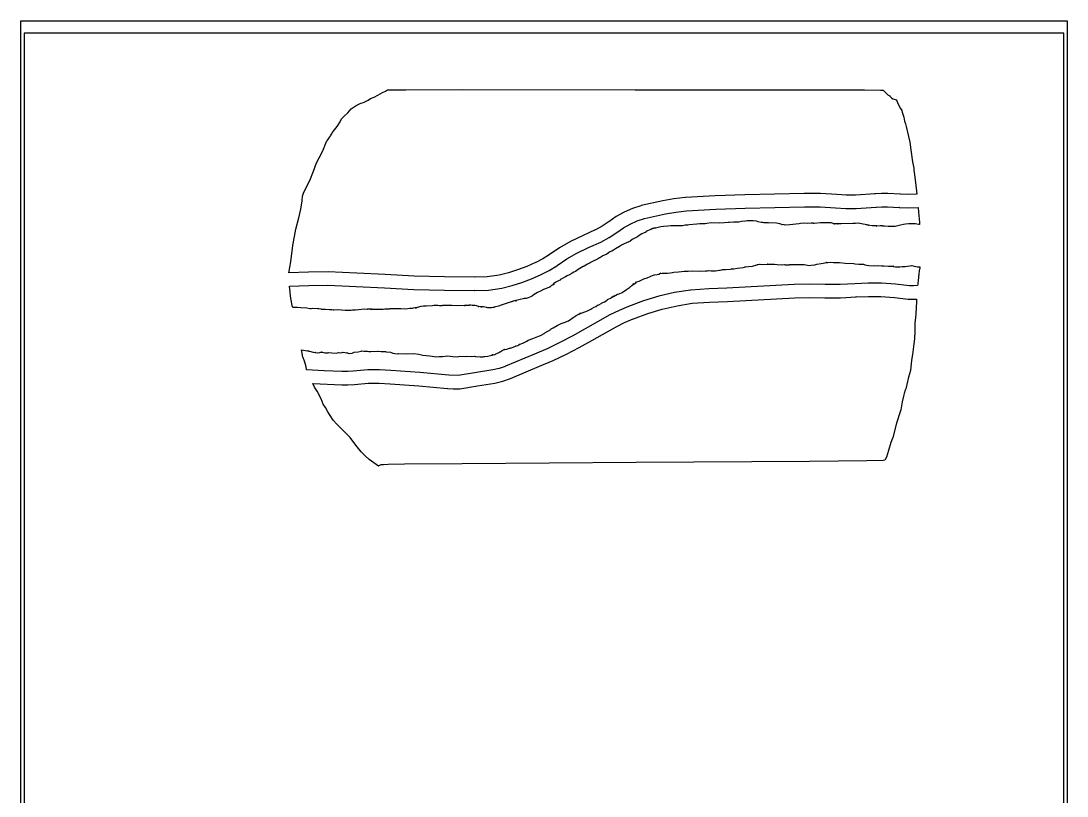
# Model space of a CAD drawing. Extents: x 2 to 598, y 1588 to 7998.
# Drawn here: x 2 to 379.6, y 7034.7 to 7314.6 of the extents above; entities that cross this region are included whole.
import ezdxf

# ---------------------------------------------------------------- set-up
doc = ezdxf.new("R2010")
doc.units = 0

msp = doc.modelspace()

# ---------------------------------------------------------------- linework, layer by layer
at = {"layer": 'Calque 1'}
for p, q in [((378.492, 7310.11), (3.1465, 7310.11)), ((3.1465, 7310.11), (3.1465, 6870.11)), ((378.492, 6946.62), (378.492, 7310.11)), ((130.8029, 7287.82241), (132.4855, 7288.70969)), ((132.4855, 7288.70969), (133.6369, 7289.21457)), ((133.6369, 7289.21457), (134.3133, 7289.72305)), ((134.3133, 7289.72305), (135.2177, 7289.72905)), ((135.2177, 7289.72905), (140.9672, 7289.74455)), ((140.9672, 7289.74455), (161.4889, 7289.75755)), ((161.4889, 7289.75755), (223.7445, 7289.73015)), ((223.7445, 7289.73015), (286.0162, 7289.66655)), ((286.0162, 7289.66655), (306.5596, 7289.63505)), ((306.5596, 7289.63505), (312.3262, 7289.62205)), ((312.3262, 7289.62205), (313.2729, 7289.61805)), ((313.2729, 7289.61805), (314.9219, 7287.85228)), ((122.97975, 7283.993359), (124.6901, 7284.91766)), ((124.6901, 7284.91766), (125.3506, 7285.05772)), ((125.3506, 7285.05772), (125.8937, 7285.24996)), ((125.8937, 7285.24996), (127.34855, 7285.969515)), ((127.34855, 7285.969515), (128.2346, 7286.52842)), ((128.2346, 7286.52842), (129.5043, 7287.10049)), ((129.5043, 7287.10049), (130.8029, 7287.82241)), ((314.9219, 7287.85228), (315.6242, 7287.50501)), ((315.6242, 7287.50501), (315.6782, 7287.43571)), ((315.6782, 7287.43571), (315.7422, 7287.40011)), ((315.7422, 7287.40011), (315.6902, 7287.42031)), ((315.6902, 7287.42031), (316.2017, 7286.85894)), ((316.2017, 7286.85894), (316.7852, 7286.44154)), ((316.7852, 7286.44154), (318.0162, 7286.05088)), ((318.0162, 7286.05088), (318.1185, 7285.94442)), ((318.1185, 7285.94442), (318.3929, 7285.13258)), ((318.3929, 7285.13258), (318.8404, 7284.21844)), ((118.655713, 7280.140299), (120.0176, 7281.3892)), ((120.0176, 7281.3892), (121.2655, 7282.79635)), ((121.2655, 7282.79635), (122.97975, 7283.993359)), ((318.8404, 7284.21844), (319.4646, 7282.91722)), ((319.4646, 7282.91722), (319.9468, 7282.23508)), ((319.9468, 7282.23508), (320.1147, 7281.63512)), ((320.1147, 7281.63512), (320.416, 7280.568)), ((116.1796, 7276.50061), (117.200963, 7278.180751)), ((117.200963, 7278.180751), (117.7355, 7279.19709)), ((117.7355, 7279.19709), (118.655713, 7280.140299)), ((320.416, 7280.568), (320.6754, 7279.82542)), ((320.6754, 7279.82542), (320.971, 7278.41775)), ((320.971, 7278.41775), (321.3193, 7277.37853)), ((321.3193, 7277.37853), (321.5022, 7276.47524)), ((113.7471, 7273.07085), (114.1259, 7273.72817)), ((114.1259, 7273.72817), (114.577725, 7274.48552)), ((114.577725, 7274.48552), (114.715428, 7274.716786)), ((114.6928, 7274.69453), (116.1796, 7276.50061)), ((114.715428, 7274.716786), (114.6928, 7274.69453)), ((321.5022, 7276.47524), (322.3885, 7272.84755)), ((110.988, 7267.62569), (112.344, 7271.00172)), ((112.344, 7271.00172), (112.434, 7271.1459)), ((112.434, 7271.1459), (112.7937, 7271.64974)), ((112.7937, 7271.64974), (113.5136, 7272.67036)), ((113.5136, 7272.67036), (113.6174, 7272.84553)), ((113.6174, 7272.84553), (113.7471, 7273.07085)), ((322.3885, 7272.84755), (322.9047, 7270.79082)), ((322.9047, 7270.79082), (323.266, 7268.08918)), ((109.709825, 7265.16372), (110.988, 7267.62569)), ((323.266, 7268.08918), (323.8964, 7263.7158)), ((107.656175, 7260.323581), (108.7267, 7263.37429)), ((108.7267, 7263.37429), (109.709825, 7265.16372)), ((323.8964, 7263.7158), (324.2762, 7261.46942)), ((106.3305, 7256.98656), (107.656175, 7260.323581)), ((324.2762, 7261.46942), (324.3312, 7260.6147)), ((324.3312, 7260.6147), (324.3312, 7260.6127)), ((324.3312, 7260.6127), (324.4594, 7259.97295)), ((324.4594, 7259.97295), (324.9627, 7256.20523)), ((103.973, 7252.4287), (104.975613, 7254.465031)), ((104.975613, 7254.465031), (106.3305, 7256.98656)), ((324.9627, 7256.20523), (325.3673, 7251.99101)), ((103.4883, 7249.66865), (103.687488, 7251.250309)), ((103.687488, 7251.250309), (103.973, 7252.4287)), ((241.768, 7250.78969), (237.734192, 7250.298882)), ((241.847, 7250.79569), (241.768, 7250.78969)), ((252.593525, 7251.367197), (241.847, 7250.79569)), ((263.3285, 7251.744701), (252.593525, 7251.367197)), ((284.7467, 7252.27414), (263.3285, 7251.744701)), ((290.652375, 7252.275426), (284.6947, 7252.27214)), ((284.6947, 7252.27214), (284.7467, 7252.27414)), ((296.5157, 7251.85563), (290.652375, 7252.275426)), ((296.5517, 7251.85163), (296.5157, 7251.85563)), ((299.899017, 7251.643313), (296.5517, 7251.85163)), ((303.321888, 7251.690044), (299.899017, 7251.643313)), ((310.3752, 7252.15497), (303.321888, 7251.690044)), ((312.659164, 7252.305565), (310.2882, 7252.14697)), ((310.2882, 7252.14697), (310.3752, 7252.15497)), ((314.976513, 7252.301211), (312.659164, 7252.305565)), ((319.4339, 7252.04671), (314.976513, 7252.301211)), ((319.4669, 7252.04371), (319.4339, 7252.04671)), ((322.4534, 7251.906919), (319.4669, 7252.04371)), ((325.3673, 7251.99101), (322.4534, 7251.906919)), ((103.026188, 7246.649345), (103.4883, 7249.66865)), ((225.8066, 7247.86324), (222.715866, 7246.819489)), ((225.8636, 7247.87874), (225.8066, 7247.86324)), ((233.737388, 7249.63573), (225.8636, 7247.87874)), ((237.734192, 7250.298882), (233.737388, 7249.63573)), ((252.838842, 7246.574145), (263.494912, 7246.948046)), ((263.494912, 7246.948046), (284.8743, 7247.47697)), ((284.8743, 7247.47697), (284.9263, 7247.47897)), ((284.9263, 7247.47897), (290.457987, 7247.480353)), ((290.457987, 7247.480353), (296.058, 7247.07951)), ((296.058, 7247.07951), (296.023, 7247.08351)), ((296.023, 7247.08351), (299.803597, 7246.841807)), ((303.517725, 7246.887591), (310.7213, 7247.36929)), ((310.7213, 7247.36929), (310.8093, 7247.37729)), ((310.8093, 7247.37729), (312.796258, 7247.506646)), ((312.796258, 7247.506646), (314.843637, 7247.500046)), ((314.843637, 7247.500046), (319.108, 7247.2605)), ((319.108, 7247.2605), (319.075, 7247.2635)), ((319.075, 7247.2635), (322.426125, 7247.085738)), ((322.426125, 7247.085738), (325.8581, 7247.1689)), ((325.8581, 7247.1689), (326.0555, 7245.52249)), ((101.2109, 7239.35404), (102.3612, 7243.47059)), ((102.3612, 7243.47059), (103.026188, 7246.649345)), ((216.927734, 7243.901813), (214.26, 7242.08013)), ((219.7513, 7245.490306), (216.927734, 7243.901813)), ((222.715866, 7246.819489), (219.7513, 7245.490306)), ((224.460698, 7242.346986), (227.0995, 7243.24052)), ((227.0995, 7243.24052), (234.6257, 7244.918599)), ((234.6257, 7244.918599), (238.412134, 7245.547075)), ((238.412134, 7245.547075), (242.2107, 7246.01038)), ((242.2107, 7246.01038), (252.838842, 7246.574145)), ((299.803597, 7246.841807), (303.517725, 7246.887591)), ((326.0555, 7245.52249), (326.0555, 7245.51949)), ((326.0555, 7245.51949), (326.0555, 7245.48749)), ((326.0555, 7245.48749), (326.334, 7241.90736)), ((100.182174, 7233.518022), (101.2109, 7239.35404)), ((211.843588, 7240.451476), (209.3791, 7239.1408)), ((214.293, 7242.10443), (211.843588, 7240.451476)), ((214.26, 7242.08013), (214.293, 7242.10443)), ((217.1337, 7238.23464), (219.460595, 7239.823452)), ((219.460595, 7239.823452), (221.908662, 7241.201099)), ((221.908662, 7241.201099), (224.460698, 7242.346986)), ((229.791962, 7239.528221), (228.987, 7239.13754)), ((230.152037, 7239.664389), (229.5275, 7239.28171)), ((229.5275, 7239.28171), (229.801683, 7239.495705)), ((229.801683, 7239.495705), (229.791962, 7239.528221)), ((230.2944, 7239.66102), (230.152037, 7239.664389)), ((230.4608, 7239.70342), (230.2944, 7239.66102)), ((230.6267, 7239.73752), (230.4608, 7239.70342)), ((230.899, 7239.78562), (230.6267, 7239.73752)), ((231.129, 7239.82492), (230.899, 7239.78562)), ((233.0471, 7240.25691), (231.055, 7239.80372)), ((231.055, 7239.80372), (231.215187, 7239.846908)), ((231.215187, 7239.846908), (231.129, 7239.82492)), ((233.9385, 7240.30861), (233.0471, 7240.25691)), ((235.5394, 7240.47809), (233.9385, 7240.30861)), ((236.6381, 7240.64657), (235.5394, 7240.47809)), ((237.4597, 7240.62077), (236.6381, 7240.64657)), ((237.555087, 7240.603558), (237.4597, 7240.62077)), ((238.9171, 7240.63777), (237.5487, 7240.60727)), ((237.5487, 7240.60727), (237.555087, 7240.603558)), ((240.2349, 7240.59907), (238.9171, 7240.63777)), ((240.7635, 7240.56597), (240.2349, 7240.59907)), ((241.7697, 7240.78869), (240.7635, 7240.56597)), ((242.7319, 7240.83829), (241.7697, 7240.78869)), ((243.2233, 7240.92509), (242.7319, 7240.83829)), ((246.0113, 7241.21137), (243.2233, 7240.92509)), ((247.0753, 7241.25217), (246.0113, 7241.21137)), ((247.8664, 7241.30797), (247.0753, 7241.25217)), ((248.9852, 7241.30797), (247.8664, 7241.30797)), ((249.6493, 7241.46402), (248.9852, 7241.30797)), ((251.1443, 7241.63921), (249.6493, 7241.46402)), ((254.3451, 7241.60411), (251.1443, 7241.63921)), ((255.9962, 7241.71675), (254.3451, 7241.60411)), ((257.3026, 7241.77255), (255.9962, 7241.71675)), ((257.4349, 7241.77055), (257.3026, 7241.77255)), ((257.7196, 7241.75665), (257.4349, 7241.77055)), ((259.1665, 7241.89825), (257.7196, 7241.75665)), ((261.1132, 7241.95765), (259.1665, 7241.89825)), ((262.0873, 7242.17521), (261.1132, 7241.95765)), ((263.5968, 7242.26201), (262.0873, 7242.17521)), ((264.1187, 7242.38551), (263.5968, 7242.26201)), ((265.4959, 7242.42581), (264.1187, 7242.38551)), ((266.3315, 7242.43581), (265.4959, 7242.42581)), ((267.469687, 7242.243099), (266.3315, 7242.43581)), ((268.1107, 7242.01879), (267.469687, 7242.243099)), ((269.1613, 7241.73457), (268.1107, 7242.01879)), ((269.8248, 7241.73057), (269.1613, 7241.73457)), ((270.1209, 7241.71817), (269.8248, 7241.73057)), ((270.2594, 7241.70817), (270.1209, 7241.71817)), ((270.4826, 7241.66577), (270.2594, 7241.70817)), ((271.8624, 7241.67817), (270.4826, 7241.66577)), ((274.7527, 7241.51487), (271.8624, 7241.67817)), ((275.9114, 7241.290153), (274.7527, 7241.51487)), ((276.6678, 7241.04409), (275.9114, 7241.290153)), ((276.714625, 7241.077434), (276.601719, 7241.077472)), ((276.601719, 7241.077472), (276.6678, 7241.04409)), ((277.475, 7240.95729), (276.714625, 7241.077434)), ((277.9003, 7240.87669), (277.475, 7240.95729)), ((279.613112, 7240.988324), (277.9003, 7240.87669)), ((281.668, 7241.24101), (279.613112, 7240.988324)), ((282.963, 7241.32211), (281.668, 7241.24101)), ((283.443012, 7241.427985), (282.963, 7241.32211)), ((284.536, 7241.55), (283.443012, 7241.427985)), ((285.8011, 7241.4591), (284.536, 7241.55)), ((287.2118, 7241.5232), (285.8011, 7241.4591)), ((287.936612, 7241.508313), (287.2118, 7241.5232)), ((288.030027, 7241.482489), (287.936612, 7241.508313)), ((288.3725, 7241.4835), (287.9457, 7241.4731)), ((287.9457, 7241.4731), (288.030027, 7241.482489)), ((290.6184, 7241.71707), (288.3725, 7241.4835)), ((292.4084, 7241.66697), (290.6184, 7241.71707)), ((294.2068, 7241.63907), (292.4084, 7241.66697)), ((294.5308, 7241.61787), (294.2068, 7241.63907)), ((295.6191, 7241.25459), (294.5308, 7241.61787)), ((295.6501, 7241.3611), (295.2605, 7241.4262)), ((295.2605, 7241.4262), (295.3938, 7241.3719)), ((295.3938, 7241.3719), (295.6668, 7241.22278)), ((296.1016, 7241.3442), (295.6071, 7241.3551)), ((295.6071, 7241.3551), (295.699888, 7241.348237)), ((295.725084, 7241.188725), (295.6191, 7241.25459)), ((295.699888, 7241.348237), (295.6501, 7241.3611)), ((295.6668, 7241.22278), (295.725084, 7241.188725)), ((296.5259, 7241.3142), (296.1016, 7241.3442)), ((296.682, 7241.2981), (296.5259, 7241.3142)), ((296.87135, 7241.273138), (296.682, 7241.2981)), ((298.0863, 7241.3333), (296.752, 7241.279)), ((296.752, 7241.279), (296.87135, 7241.273138)), ((302.2525, 7241.3963), (298.0863, 7241.3333)), ((302.885, 7241.418), (302.2525, 7241.3963)), ((303.255262, 7241.479988), (302.885, 7241.418)), ((304.195, 7241.4945), (303.255262, 7241.479988)), ((306.0688, 7241.17929), (304.195, 7241.4945)), ((306.089188, 7241.212127), (305.990123, 7241.2058)), ((305.990123, 7241.2058), (306.0688, 7241.17929)), ((306.8088, 7241.09609), (306.089188, 7241.212127)), ((307.417013, 7240.924915), (306.8088, 7241.09609)), ((307.6832, 7240.85889), (307.391988, 7240.911052)), ((307.391988, 7240.911052), (307.4718, 7240.88319)), ((307.4718, 7240.88319), (307.417013, 7240.924915)), ((307.982713, 7240.810527), (307.6832, 7240.85889)), ((307.797538, 7240.818702), (307.787, 7240.81909)), ((307.787, 7240.81909), (307.982713, 7240.810527)), ((308.003, 7240.80729), (307.797538, 7240.818702)), ((308.4046, 7240.75919), (308.003, 7240.80729)), ((309.2851, 7240.60053), (308.4046, 7240.75919)), ((309.431975, 7240.638968), (309.2851, 7240.60053)), ((310.2432, 7240.63203), (309.431975, 7240.638968)), ((310.959475, 7240.548769), (310.2432, 7240.63203)), ((312.1645, 7240.61396), (310.7729, 7240.52196)), ((310.7729, 7240.52196), (310.959475, 7240.548769)), ((313.051837, 7240.539128), (312.1645, 7240.61396)), ((313.17738, 7240.493439), (313.051837, 7240.539128)), ((313.7079, 7240.511373), (313.0901, 7240.48477)), ((313.0901, 7240.48477), (313.17738, 7240.493439)), ((315.1147, 7240.35145), (313.7079, 7240.511373)), ((315.3375, 7240.30335), (315.1147, 7240.35145)), ((317.0035, 7240.36695), (315.3375, 7240.30335)), ((317.4893, 7240.36895), (317.0035, 7240.36695)), ((317.5803, 7240.36895), (317.4893, 7240.36895)), ((319.526, 7240.85935), (317.5803, 7240.36895)), ((320.5337, 7241.01698), (319.526, 7240.85935)), ((320.6473, 7241.01698), (320.5337, 7241.01698)), ((321.282925, 7241.19131), (320.6473, 7241.01698)), ((322.411, 7241.35649), (321.282925, 7241.19131)), ((323.4105, 7241.30849), (322.411, 7241.35649)), ((324.905, 7241.29609), (323.4105, 7241.30849)), ((325.9917, 7241.08473), (324.905, 7241.29609)), ((326.418, 7241.06513), (325.9917, 7241.08473)), ((326.334, 7241.90736), (326.334, 7241.90436)), ((326.334, 7241.90436), (326.418, 7241.06513)), ((204.928687, 7237.152269), (200.3853, 7234.95088)), ((209.3181, 7239.1129), (204.928687, 7237.152269)), ((209.3791, 7239.1408), (209.3181, 7239.1129)), ((211.3104, 7234.74698), (214.3662, 7236.364308)), ((214.3662, 7236.364308), (217.1007, 7238.21034)), ((217.1007, 7238.21034), (217.1337, 7238.23464)), ((222.6511, 7235.62298), (221.875975, 7235.094233)), ((224.512, 7236.64617), (222.6511, 7235.62298)), ((225.1662, 7237.11643), (224.512, 7236.64617)), ((226.1548, 7237.66783), (225.1662, 7237.11643)), ((226.7806, 7237.94585), (226.1548, 7237.66783)), ((227.5356, 7238.34323), (226.7806, 7237.94585)), ((227.5716, 7238.36703), (227.5356, 7238.34323)), ((227.9002, 7238.60631), (227.5716, 7238.36703)), ((228.987, 7239.13754), (227.9002, 7238.60631)), ((99.4596, 7227.55584), (100.182174, 7233.518022)), ((196.4344, 7232.65496), (192.6953, 7230.09123)), ((200.3853, 7234.95088), (196.4344, 7232.65496)), ((202.6737, 7230.73224), (206.853862, 7232.749653)), ((206.853862, 7232.749653), (211.3104, 7234.74698)), ((215.9218, 7231.82838), (215.2532, 7231.48887)), ((216.5781, 7232.31725), (215.9218, 7231.82838)), ((218.1166, 7233.14148), (216.5781, 7232.31725)), ((218.4204, 7233.40865), (218.1166, 7233.14148)), ((218.7367, 7233.60657), (218.4204, 7233.40865)), ((218.9795, 7233.73989), (218.7367, 7233.60657)), ((220.003237, 7234.189115), (218.9795, 7233.73989)), ((220.3981, 7234.29439), (220.003237, 7234.189115)), ((220.8549, 7234.57551), (220.3981, 7234.29439)), ((221.8099, 7234.98892), (220.8549, 7234.57551)), ((221.875975, 7235.094233), (221.753856, 7234.981477)), ((221.753856, 7234.981477), (221.8099, 7234.98892)), ((190.364063, 7228.633504), (187.8309, 7227.39114)), ((192.7293, 7230.11553), (190.364063, 7228.633504)), ((192.6953, 7230.09123), (192.7293, 7230.11553)), ((195.5383, 7226.22344), (199.021287, 7228.611799)), ((199.021287, 7228.611799), (202.6407, 7230.71464)), ((202.6407, 7230.71464), (202.6737, 7230.73224)), ((209.3318, 7228.18832), (208.5623, 7227.86277)), ((209.4308, 7228.24152), (209.3318, 7228.18832)), ((210.4524, 7228.82133), (209.4308, 7228.24152)), ((210.8229, 7228.98617), (210.4524, 7228.82133)), ((211.0338, 7229.07817), (210.8229, 7228.98617)), ((212.0689, 7229.77167), (211.0338, 7229.07817)), ((213.4931, 7230.39541), (212.0689, 7229.77167)), ((213.9297, 7230.67496), (213.4931, 7230.39541)), ((213.900762, 7230.692784), (213.845392, 7230.629785)), ((213.845392, 7230.629785), (213.9297, 7230.67496)), ((214.4749, 7231.07597), (213.900762, 7230.692784)), ((214.8868, 7231.27441), (214.4749, 7231.07597)), ((215.2532, 7231.48887), (214.8868, 7231.27441)), ((98.7334, 7223.6), (98.7934, 7224.2563)), ((98.7934, 7224.2563), (99.127437, 7225.684535)), ((99.127437, 7225.684535), (99.4596, 7227.55584)), ((181.304087, 7224.718535), (177.995692, 7223.664444)), ((184.564164, 7225.959368), (181.304087, 7224.718535)), ((187.7719, 7227.36424), (184.564164, 7225.959368)), ((187.8309, 7227.39114), (187.7719, 7227.36424)), ((189.7527, 7222.99366), (192.698887, 7224.43985)), ((192.698887, 7224.43985), (195.5043, 7226.19864)), ((195.5043, 7226.19864), (195.5383, 7226.22344)), ((203.107312, 7224.804235), (202.234, 7224.15659)), ((204.3305, 7225.56786), (203.107312, 7224.804235)), ((204.9201, 7225.87328), (204.3305, 7225.56786)), ((205.0669, 7225.93838), (204.9201, 7225.87328)), ((205.318, 7226.01688), (205.0669, 7225.93838)), ((206.4994, 7226.71607), (205.318, 7226.01688)), ((207.5396, 7227.24575), (206.4994, 7226.71607)), ((207.7939, 7227.42249), (207.5396, 7227.24575)), ((208.5623, 7227.86277), (207.7939, 7227.42249)), ((241.3945, 7224.18582), (241.7604, 7224.27522)), ((241.7604, 7224.27522), (242.8316, 7224.26522)), ((242.8316, 7224.26522), (244.4894, 7224.34222)), ((244.4894, 7224.34222), (247.1332, 7224.23939)), ((247.1332, 7224.23939), (249.087, 7224.38563)), ((249.087, 7224.38563), (249.252642, 7224.384208)), ((249.252642, 7224.384208), (249.807488, 7224.394805)), ((249.807488, 7224.394805), (250.344314, 7224.409339)), ((250.344314, 7224.409339), (250.4559, 7224.41973)), ((250.4559, 7224.41973), (251.1747, 7224.37583)), ((251.1747, 7224.37583), (251.521688, 7224.285306)), ((251.521688, 7224.285306), (252.7689, 7224.27873)), ((252.7689, 7224.27873), (254.1895, 7224.57224)), ((254.1895, 7224.57224), (254.4071, 7224.59084)), ((254.4071, 7224.59084), (254.9977, 7224.71693)), ((254.9977, 7224.71693), (255.2509, 7224.79083)), ((255.2509, 7224.79083), (256.298538, 7224.805826)), ((256.298538, 7224.805826), (258.1231, 7224.966)), ((258.1231, 7224.966), (258.592913, 7225.056726)), ((258.5009, 7225.0595), (259.3928, 7225.105)), ((258.592913, 7225.056726), (258.5009, 7225.0595)), ((259.3928, 7225.105), (260.708, 7225.31429)), ((260.708, 7225.31429), (262.6825, 7225.51893)), ((262.6825, 7225.51893), (263.1533, 7225.62952)), ((263.1533, 7225.62952), (263.7186, 7225.86413)), ((263.5321, 7225.77013), (264.594, 7225.96185)), ((263.604575, 7225.82505), (263.5321, 7225.77013)), ((263.7186, 7225.86413), (263.604575, 7225.82505)), ((264.594, 7225.96185), (266.0554, 7226.03835)), ((266.0554, 7226.03835), (267.6553, 7226.45848)), ((267.6553, 7226.45848), (267.6653, 7226.46148)), ((267.6653, 7226.46148), (267.807562, 7226.520164)), ((267.7573, 7226.50078), (267.8073, 7226.52348)), ((267.807562, 7226.520164), (267.7573, 7226.50078)), ((267.8073, 7226.52348), (267.9479, 7226.58598)), ((267.9479, 7226.58598), (267.9619, 7226.59198)), ((267.9619, 7226.59198), (268.575225, 7226.704221)), ((268.575225, 7226.704221), (268.7933, 7226.7625)), ((268.7933, 7226.7625), (269.8031, 7226.6834)), ((269.8031, 7226.6834), (271.3611, 7226.78623)), ((271.3611, 7226.78623), (271.587562, 7226.793168)), ((271.587562, 7226.793168), (271.5255, 7226.79973)), ((271.5255, 7226.79973), (272.2257, 7226.71553)), ((272.2257, 7226.71553), (274.0679, 7226.72253)), ((274.0679, 7226.72253), (274.9811, 7226.59126)), ((274.9811, 7226.59126), (276.4032, 7226.52876)), ((276.4032, 7226.52876), (277.521, 7226.60106)), ((277.521, 7226.60106), (277.8626, 7226.53756)), ((277.8626, 7226.53756), (278.2822, 7226.49776)), ((278.2822, 7226.49776), (279.419862, 7226.5276)), ((279.419862, 7226.5276), (279.617083, 7226.588646)), ((279.617083, 7226.588646), (279.5658, 7226.61195)), ((279.5658, 7226.61195), (281.1073, 7226.56705)), ((281.1073, 7226.56705), (282.7336, 7226.67452)), ((282.7336, 7226.67452), (283.5991, 7226.60992)), ((283.5991, 7226.60992), (284.7691, 7226.62232)), ((284.7691, 7226.62232), (284.674725, 7226.596425)), ((284.674725, 7226.596425), (285.3164, 7226.44456)), ((285.3164, 7226.44456), (286.554275, 7226.310795)), ((286.554275, 7226.310795), (287.264, 7226.34896)), ((287.264, 7226.34896), (288.635587, 7226.528956)), ((288.635587, 7226.528956), (289.3285, 7226.72516)), ((289.3285, 7226.72516), (290.837, 7226.97941)), ((290.837, 7226.97941), (291.5811, 7227.14942)), ((291.5811, 7227.14942), (291.614487, 7227.13267)), ((291.614487, 7227.13267), (292.18, 7227.21042)), ((292.18, 7227.21042), (292.780037, 7227.348316)), ((292.6141, 7227.33859), (293.2725, 7227.38149)), ((292.780037, 7227.348316), (292.6141, 7227.33859)), ((293.2725, 7227.38149), (294.0693, 7227.46979)), ((294.0693, 7227.46979), (295.3669, 7227.36128)), ((295.3669, 7227.36128), (296.7983, 7227.31318)), ((296.7983, 7227.31318), (297.435, 7227.35448)), ((297.435, 7227.35448), (299.5816, 7227.05476)), ((299.5816, 7227.05476), (302.5923, 7226.94314)), ((302.5923, 7226.94314), (302.6463, 7226.94014)), ((302.6463, 7226.94014), (303.1165, 7226.83575)), ((303.1165, 7226.83575), (304.412, 7226.72258)), ((304.412, 7226.72258), (305.8166, 7226.73438)), ((305.8166, 7226.73438), (306.2006, 7226.71628)), ((306.2006, 7226.71628), (306.6109, 7226.54267)), ((306.6109, 7226.54267), (307.308575, 7226.346458)), ((307.308575, 7226.346458), (307.406106, 7226.346827)), ((307.406106, 7226.346827), (307.3245, 7226.37523)), ((307.3245, 7226.37523), (308.0216, 7226.24397)), ((308.0216, 7226.24397), (310.05645, 7226.176874)), ((310.05645, 7226.176874), (311.3233, 7226.26097)), ((311.3233, 7226.26097), (312.5904, 7226.15503)), ((312.5904, 7226.15503), (313.472, 7226.13123)), ((313.472, 7226.13123), (315.1856, 7226.03303)), ((315.1856, 7226.03303), (317.0326, 7225.99533)), ((317.0326, 7225.99533), (316.804356, 7225.998844)), ((316.804356, 7225.998844), (316.82245, 7225.962094)), ((316.82245, 7225.962094), (317.6692, 7225.81344)), ((317.6692, 7225.81344), (319.228812, 7225.797549)), ((319.228812, 7225.797549), (320.1636, 7225.91575)), ((320.1636, 7225.91575), (321.1687, 7225.89875)), ((321.1687, 7225.89875), (322.921075, 7226.09796)), ((322.921075, 7226.09796), (323.4595, 7226.29717)), ((323.4595, 7226.29717), (323.6229, 7226.28817)), ((323.6229, 7226.28817), (324.4269, 7225.9993)), ((324.4269, 7225.9993), (325.6444, 7225.7559)), ((325.6444, 7225.7559), (326.4749, 7225.7709)), ((326.2895, 7224.27745), (326.1138, 7223.18501)), ((326.4569, 7225.3761), (326.2895, 7224.27745)), ((326.4749, 7225.7709), (326.4569, 7225.3761)), ((105.770988, 7223.855744), (98.7292, 7223.59798)), ((98.7292, 7223.59798), (98.7334, 7223.6)), ((112.8751, 7223.95765), (105.770988, 7223.855744)), ((112.9391, 7223.95565), (112.8751, 7223.95765)), ((123.221262, 7223.51869), (112.9391, 7223.95565)), ((133.463, 7222.98), (123.221262, 7223.51869)), ((133.4734, 7222.98207), (133.463, 7222.98)), ((143.9973, 7222.42346), (133.4734, 7222.98207)), ((144.0073, 7222.42346), (143.9973, 7222.42346)), ((154.903, 7222.12374), (144.0073, 7222.42346)), ((165.8674, 7222.02658), (154.903, 7222.12374)), ((165.9164, 7222.02658), (165.8674, 7222.02658)), ((170.3007, 7222.164178), (165.9164, 7222.02658)), ((174.643, 7222.8198), (170.3007, 7222.164178)), ((177.995692, 7223.664444), (174.643, 7222.8198)), ((182.865525, 7220.180409), (186.350559, 7221.505471)), ((186.350559, 7221.505471), (189.7527, 7222.99366)), ((196.0508, 7220.74958), (195.1429, 7220.21629)), ((196.628, 7221.01107), (196.0508, 7220.74958)), ((196.702, 7221.04877), (196.628, 7221.01107)), ((197.0679, 7221.35831), (196.67945, 7221.065248)), ((196.67945, 7221.065248), (196.702, 7221.04877)), ((197.888962, 7221.845936), (197.0679, 7221.35831)), ((198.3102, 7221.99754), (197.888962, 7221.845936)), ((198.52295, 7222.181978), (198.3102, 7221.99754)), ((199.2316, 7222.49054), (198.52295, 7222.181978)), ((200.2687, 7223.02797), (199.2316, 7222.49054)), ((200.197712, 7223.046325), (200.13753, 7222.970008)), ((200.13753, 7222.970008), (200.2687, 7223.02797)), ((200.9359, 7223.522), (200.197712, 7223.046325)), ((201.5865, 7223.80622), (200.9359, 7223.522)), ((202.234, 7224.15659), (201.5865, 7223.80622)), ((224.3904, 7220.327786), (225.2156, 7220.63563)), ((225.2156, 7220.63563), (226.3557, 7221.18624)), ((226.3557, 7221.18624), (226.7995, 7221.46814)), ((226.7995, 7221.46814), (228.0868, 7221.7968)), ((228.0868, 7221.7968), (229.1105, 7222.29548)), ((229.1105, 7222.29548), (229.42, 7222.44742)), ((229.42, 7222.44742), (230.5874, 7222.94609)), ((230.5874, 7222.94609), (230.722112, 7222.903902)), ((230.722112, 7222.903902), (231.6897, 7223.02409)), ((231.6897, 7223.02409), (232.2235, 7223.15896)), ((232.2235, 7223.15896), (232.8472, 7223.45403)), ((232.7061, 7223.37603), (233.4389, 7223.47213)), ((232.794613, 7223.44008), (232.7061, 7223.37603)), ((232.880545, 7223.481954), (232.794613, 7223.44008)), ((232.8472, 7223.45403), (232.880545, 7223.481954)), ((233.4389, 7223.47213), (234.952, 7223.53263)), ((234.952, 7223.53263), (235.451075, 7223.510017)), ((235.451075, 7223.510017), (236.4315, 7223.59983)), ((236.4315, 7223.59983), (237.0687, 7223.75486)), ((237.0687, 7223.75486), (237.2201, 7223.77446)), ((237.2201, 7223.77446), (237.645288, 7223.845756)), ((237.6309, 7223.85766), (239.4246, 7223.92846)), ((237.645288, 7223.845756), (237.6309, 7223.85766)), ((239.4246, 7223.92846), (240.4059, 7224.06851)), ((240.4059, 7224.06851), (241.3945, 7224.18582)), ((325.8871, 7220.75519), (325.7599, 7219.99863)), ((325.9071, 7220.88386), (325.8871, 7220.75519)), ((326.1138, 7223.18501), (325.9071, 7220.88386)), ((98.905303, 7218.8096), (98.9102, 7218.81734)), ((99.453103, 7214.37164), (98.905303, 7218.8096)), ((98.9102, 7218.81734), (105.897312, 7219.065529)), ((105.897312, 7219.065529), (112.8287, 7219.15945)), ((112.8287, 7219.15945), (123.010263, 7218.725993)), ((123.010263, 7218.725993), (133.2228, 7218.18896)), ((133.2228, 7218.18896), (133.2328, 7218.18896)), ((133.2328, 7218.18896), (143.7887, 7217.62879)), ((143.7887, 7217.62879), (143.7987, 7217.62879)), ((143.7987, 7217.62879), (143.7987, 7217.62879)), ((143.7987, 7217.62879), (154.844012, 7217.324313)), ((154.844012, 7217.324313), (165.8294, 7217.22727)), ((165.7804, 7217.22927), (170.741725, 7217.384921)), ((165.8294, 7217.22727), (165.7804, 7217.22927)), ((170.741725, 7217.384921), (175.645, 7218.12585)), ((175.645, 7218.12585), (175.656, 7218.12885)), ((175.656, 7218.12885), (179.299903, 7219.045769)), ((179.299903, 7219.045769), (182.865525, 7220.180409)), ((189.5925, 7217.03766), (188.4665, 7216.53484)), ((190.6105, 7217.64951), (189.5925, 7217.03766)), ((191.628725, 7218.01482), (190.6105, 7217.64951)), ((192.2559, 7218.1425), (191.628725, 7218.01482)), ((192.5572, 7218.32699), (192.2559, 7218.1425)), ((192.994412, 7218.551716), (192.5572, 7218.32699)), ((192.9903, 7218.57752), (192.952, 7218.50579)), ((192.952, 7218.50579), (192.994412, 7218.551716)), ((193.5773, 7219.03082), (192.9903, 7218.57752)), ((194.4475, 7219.49849), (193.5773, 7219.03082)), ((194.307425, 7219.587244), (193.9713, 7219.2608)), ((193.9713, 7219.2608), (194.0403, 7219.3042)), ((194.0403, 7219.3042), (194.4475, 7219.49849)), ((195.1429, 7220.21629), (194.307425, 7219.587244)), ((219.0364, 7216.50306), (219.9162, 7217.082727)), ((219.9162, 7217.082727), (220.0709, 7217.26839)), ((220.0709, 7217.26839), (220.646513, 7217.583606)), ((220.646513, 7217.583606), (221.7334, 7218.33602)), ((221.7334, 7218.33602), (222.064275, 7218.630077)), ((222.0005, 7218.59751), (222.1292, 7218.67811)), ((222.064275, 7218.630077), (222.0005, 7218.59751)), ((222.1292, 7218.67811), (222.2961, 7218.8011)), ((222.2961, 7218.8011), (222.5845, 7219.03623)), ((222.5845, 7219.03623), (222.9741, 7219.44808)), ((222.8941, 7219.40988), (222.9791, 7219.45328)), ((222.9741, 7219.44808), (222.8941, 7219.40988)), ((222.9791, 7219.45328), (223.2261, 7219.71477)), ((222.9905, 7219.45896), (223.9263, 7220.03205)), ((223.2261, 7219.71477), (222.9905, 7219.45896)), ((223.9263, 7220.03205), (224.2462, 7220.31938)), ((224.2462, 7220.31938), (224.3904, 7220.327786)), ((243.6871, 7217.40528), (237.936189, 7216.468408)), ((243.7874, 7217.41568), (243.6871, 7217.40528)), ((250.3691, 7217.79787), (243.7874, 7217.41568)), ((256.8176, 7218.08799), (250.3691, 7217.79787)), ((256.8466, 7218.08999), (256.8176, 7218.08799)), ((281.0689, 7219.44391), (256.8466, 7218.08999)), ((281.1379, 7219.44791), (281.0689, 7219.44391)), ((286.746372, 7219.500768), (281.1379, 7219.44791)), ((292.262125, 7219.414955), (286.746372, 7219.500768)), ((297.680941, 7219.404142), (292.262125, 7219.414955)), ((302.9986, 7219.682), (297.680941, 7219.404142)), ((303.0406, 7219.686), (302.9986, 7219.682)), ((307.813775, 7219.933613), (303.0406, 7219.686)), ((312.6834, 7219.82604), (307.813775, 7219.933613)), ((317.737537, 7219.482785), (312.6834, 7219.82604)), ((322.7562, 7218.89794), (317.737537, 7219.482785)), ((324.15235, 7218.878534), (322.7562, 7218.89794)), ((325.6025, 7219.00129), (324.15235, 7218.878534)), ((325.7229, 7219.48652), (325.6025, 7219.00129)), ((325.7599, 7219.99863), (325.708025, 7219.502005)), ((325.708025, 7219.502005), (325.7229, 7219.48652)), ((99.716103, 7213.22028), (99.453103, 7214.37164)), ((99.914603, 7211.73975), (99.716103, 7213.22028)), ((178.2245, 7212.94384), (176.8127, 7212.39038)), ((178.9645, 7213.14021), (178.2245, 7212.94384)), ((179.1645, 7213.18511), (178.9645, 7213.14021)), ((179.3334, 7213.23941), (179.1645, 7213.18511)), ((179.475, 7213.28491), (179.3334, 7213.23941)), ((179.7096, 7213.35211), (179.475, 7213.28491)), ((180.1727, 7213.46994), (179.7096, 7213.35211)), ((180.4858, 7213.51954), (180.1727, 7213.46994)), ((180.5088, 7213.52054), (180.370412, 7213.491715)), ((180.370412, 7213.491715), (180.4358, 7213.49934)), ((180.4358, 7213.49934), (180.4858, 7213.51954)), ((180.7796, 7213.53184), (180.5088, 7213.52054)), ((181.7852, 7213.90749), (180.6313, 7213.57004)), ((180.6313, 7213.57004), (180.8995, 7213.51834)), ((180.8995, 7213.51834), (180.7796, 7213.53184)), ((183.3154, 7214.17362), (181.7852, 7213.90749)), ((183.7127, 7214.28784), (183.240412, 7214.1731)), ((183.240412, 7214.1731), (183.3154, 7214.17362)), ((184.2652, 7214.37154), (183.7127, 7214.28784)), ((184.3422, 7214.36754), (184.2652, 7214.37154)), ((185.1204, 7214.57839), (184.3422, 7214.36754)), ((186.2547, 7215.11271), (185.1204, 7214.57839)), ((186.621837, 7215.261244), (186.2547, 7215.11271)), ((186.694, 7215.30132), (186.621837, 7215.261244)), ((187.211625, 7215.762451), (186.694, 7215.30132)), ((188.4665, 7216.53484), (187.211625, 7215.762451)), ((211.763363, 7212.738522), (212.6911, 7213.18898)), ((212.6911, 7213.18898), (213.567063, 7213.778051)), ((213.567063, 7213.778051), (213.7081, 7213.94707)), ((213.7081, 7213.94707), (214.7871, 7214.44628)), ((214.7871, 7214.44628), (215.2336, 7214.68657)), ((215.2336, 7214.68657), (215.9028, 7215.26844)), ((215.530313, 7214.914566), (215.8521, 7215.08041)), ((215.6355, 7214.98741), (215.530313, 7214.914566)), ((215.55025, 7214.93251), (215.6355, 7214.98741)), ((215.6015, 7214.97181), (215.55025, 7214.93251)), ((215.9028, 7215.26844), (215.6015, 7214.97181)), ((215.8521, 7215.08041), (217.344, 7215.87312)), ((217.344, 7215.87312), (217.913787, 7216.035979)), ((217.913787, 7216.035979), (219.0364, 7216.50306)), ((226.723042, 7213.455364), (221.29, 7211.45112)), ((232.276637, 7215.139781), (226.723042, 7213.455364)), ((237.936189, 7216.468408), (232.276637, 7215.139781)), ((244.2465, 7212.62962), (250.593125, 7212.994546)), ((250.593125, 7212.994546), (257.0809, 7213.28901)), ((257.0809, 7213.28901), (257.0999, 7213.29101)), ((257.0999, 7213.29101), (257.1099, 7213.29101)), ((257.1099, 7213.29101), (281.3337, 7214.64492)), ((281.3337, 7214.64492), (286.724831, 7214.686165)), ((286.724831, 7214.686165), (292.213275, 7214.59437)), ((292.213275, 7214.59437), (297.793631, 7214.590895)), ((297.793631, 7214.590895), (303.4605, 7214.8971)), ((303.4185, 7214.8931), (307.946113, 7215.127945)), ((303.4605, 7214.8971), (303.4185, 7214.8931)), ((307.946113, 7215.127945), (312.3838, 7215.03057)), ((312.3838, 7215.03057), (312.4578, 7215.02657)), ((312.4578, 7215.02657), (317.347463, 7214.695122)), ((317.347463, 7214.695122), (322.2288, 7214.12327)), ((322.2288, 7214.12327), (322.3621, 7214.10827)), ((322.3621, 7214.10827), (325.3134, 7214.12217)), ((325.2594, 7213.08554), (325.0801, 7208.98606)), ((325.3134, 7214.12217), (325.2594, 7213.08554)), ((100.0949, 7211.04626), (99.914603, 7211.73975)), ((100.1469, 7211.04826), (100.0949, 7211.04626)), ((101.7892, 7211.09836), (100.1469, 7211.04826)), ((103.0573, 7210.98624), (101.7892, 7211.09836)), ((105.1729, 7210.86583), (103.0573, 7210.98624)), ((106.331, 7210.64826), (105.1729, 7210.86583)), ((106.4089, 7210.65251), (106.331, 7210.64826)), ((106.7289, 7210.65826), (106.4089, 7210.65251)), ((107.3341, 7210.67786), (106.7289, 7210.65826)), ((109.165, 7210.61016), (107.3341, 7210.67786)), ((109.5727, 7210.58226), (109.165, 7210.61016)), ((110.3969, 7210.44532), (109.5727, 7210.58226)), ((110.5447, 7210.40402), (110.3969, 7210.44532)), ((111.8888, 7210.43192), (110.5447, 7210.40402)), ((113.3668, 7210.20249), (111.8888, 7210.43192)), ((113.465163, 7210.238102), (113.3668, 7210.20249)), ((114.268, 7210.22369), (113.465163, 7210.238102)), ((114.7336, 7210.16999), (114.268, 7210.22369)), ((114.8468, 7210.15299), (114.7336, 7210.16999)), ((114.9501, 7210.13599), (114.8468, 7210.15299)), ((116.4436, 7210.20219), (114.9501, 7210.13599)), ((119.0429, 7210.04819), (116.4436, 7210.20219)), ((121.2133, 7210.06889), (119.0429, 7210.04819)), ((121.6634, 7210.13919), (121.2133, 7210.06889)), ((122.592888, 7210.159594), (121.6634, 7210.13919)), ((122.76, 7210.11129), (122.592888, 7210.159594)), ((123.946738, 7210.292438), (122.76, 7210.11129)), ((125.8456, 7210.4601), (123.946738, 7210.292438)), ((126.9313, 7210.3717), (125.8456, 7210.4601)), ((127.1406, 7210.4399), (126.9313, 7210.3717)), ((127.7881, 7210.4725), (127.1406, 7210.4399)), ((128.652138, 7210.445642), (127.7881, 7210.4725)), ((128.3524, 7210.34227), (128.652138, 7210.445642)), ((128.8315, 7210.39497), (128.3524, 7210.34227)), ((132.3594, 7210.40887), (128.8315, 7210.39497)), ((132.8162, 7210.42847), (132.3594, 7210.40887)), ((133.3056, 7210.48377), (132.8162, 7210.42847)), ((134.8719, 7210.44137), (133.3056, 7210.48377)), ((135.131625, 7210.555774), (134.8719, 7210.44137)), ((136.3731, 7210.66513), (135.131625, 7210.555774)), ((137.216338, 7210.610545), (136.3731, 7210.66513)), ((137.3488, 7210.56229), (137.216338, 7210.610545)), ((137.4178, 7210.56229), (137.3488, 7210.56229)), ((137.866813, 7210.639465), (137.4178, 7210.56229)), ((139.0905, 7210.65949), (137.866813, 7210.639465)), ((140.8692, 7210.53391), (139.0905, 7210.65949)), ((142.3482, 7210.68946), (140.8692, 7210.53391)), ((143.0474, 7210.68946), (142.3482, 7210.68946)), ((143.2324, 7210.72566), (142.998338, 7210.688472)), ((142.998338, 7210.688472), (143.0474, 7210.68946)), ((143.536138, 7210.82362), (143.2324, 7210.72566)), ((144.5124, 7210.95716), (143.536138, 7210.82362)), ((144.9227, 7211.00986), (144.2923, 7210.93596)), ((144.2923, 7210.93596), (144.5124, 7210.95716)), ((145.033738, 7211.154485), (144.838583, 7211.033594)), ((144.838583, 7211.033594), (144.9227, 7211.00986)), ((146.3216, 7211.4951), (145.033738, 7211.154485)), ((147.3308, 7211.538), (146.3216, 7211.4951)), ((148.261, 7211.5638), (147.3308, 7211.538)), ((150.5312, 7211.69351), (148.261, 7211.5638)), ((150.596812, 7211.718214), (150.5312, 7211.69351)), ((151.1074, 7211.78551), (150.596812, 7211.718214)), ((152.4548, 7211.785689), (151.1074, 7211.78551)), ((153.1434, 7211.70591), (152.4548, 7211.785689)), ((153.9335, 7211.71491), (153.1434, 7211.70591)), ((154.141487, 7211.797593), (153.9335, 7211.71491)), ((155.2596, 7211.8436), (154.141487, 7211.797593)), ((155.7329, 7211.8095), (155.2596, 7211.8436)), ((155.982, 7211.778), (155.7329, 7211.8095)), ((156.022, 7211.77), (155.982, 7211.778)), ((156.0316, 7211.77751), (156.022, 7211.77)), ((157.5411, 7211.86791), (156.0316, 7211.77751)), ((159.6551, 7211.75061), (157.5411, 7211.86791)), ((162.3201, 7211.76151), (159.6551, 7211.75061)), ((162.5449, 7211.80491), (162.166362, 7211.760935)), ((162.166362, 7211.760935), (162.3201, 7211.76151)), ((163.6456, 7211.83381), (162.5449, 7211.80491)), ((163.813, 7211.89171), (163.6456, 7211.83381)), ((164.4052, 7211.90261), (163.813, 7211.89171)), ((164.8941, 7211.83291), (164.4052, 7211.90261)), ((165.0925, 7211.82201), (164.8941, 7211.83291)), ((165.9964, 7211.79411), (165.0925, 7211.82201)), ((167.2609, 7211.42566), (165.9964, 7211.79411)), ((167.217487, 7211.448901), (167.10357, 7211.463856)), ((167.10357, 7211.463856), (167.2609, 7211.42566)), ((167.7353, 7211.37246), (167.217487, 7211.448901)), ((168.211312, 7211.32421), (167.7353, 7211.37246)), ((168.166262, 7211.359985), (168.126845, 7211.335776)), ((168.126845, 7211.335776), (168.3187, 7211.31046)), ((168.9352, 7211.32956), (168.166262, 7211.359985)), ((168.3187, 7211.31046), (168.211312, 7211.32421)), ((170.000112, 7211.142644), (168.9352, 7211.32956)), ((170.193, 7211.04329), (170.000112, 7211.142644)), ((170.5098, 7211.01069), (170.193, 7211.04329)), ((170.6157, 7211.02199), (170.5098, 7211.01069)), ((170.8756, 7211.02199), (170.6157, 7211.02199)), ((171.211, 7210.99719), (170.8756, 7211.02199)), ((171.7195, 7210.94349), (171.211, 7210.99719)), ((171.8782, 7210.95249), (171.7195, 7210.94349)), ((172.3748, 7211.07756), (171.8782, 7210.95249)), ((172.5815, 7211.10286), (172.3748, 7211.07756)), ((172.8487, 7211.19076), (172.5815, 7211.10286)), ((172.7386, 7211.12306), (172.8487, 7211.19076)), ((172.8086, 7211.13106), (172.7386, 7211.12306)), ((172.8586, 7211.19046), (172.8086, 7211.13106)), ((172.8796, 7211.19046), (172.8586, 7211.19046)), ((173.3157, 7211.31396), (172.8796, 7211.19046)), ((174.4397, 7211.60903), (173.3157, 7211.31396)), ((175.3047, 7211.98265), (174.4397, 7211.60903)), ((176.8127, 7212.39038), (175.3047, 7211.98265)), ((204.211, 7208.99286), (205.8605, 7209.69514)), ((205.8605, 7209.69514), (206.7251, 7209.96385)), ((206.7251, 7209.96385), (207.720988, 7210.492839)), ((207.720988, 7210.492839), (208.0304, 7210.77363)), ((208.0304, 7210.77363), (208.8769, 7211.20513)), ((208.8769, 7211.20513), (208.797636, 7211.149317)), ((208.797636, 7211.149317), (208.885838, 7211.169)), ((208.885838, 7211.169), (209.5352, 7211.49296)), ((209.5352, 7211.49296), (210.167875, 7211.927019)), ((210.181034, 7211.968437), (210.0153, 7211.85572)), ((210.0153, 7211.85572), (210.083388, 7211.878972)), ((210.083388, 7211.878972), (210.2453, 7211.98234)), ((210.167875, 7211.927019), (210.181034, 7211.968437)), ((210.2453, 7211.98234), (210.5569, 7212.09085)), ((210.5569, 7212.09085), (211.443413, 7212.57651)), ((211.443413, 7212.57651), (211.594614, 7212.701289)), ((211.5506, 7212.6965), (211.763363, 7212.738522)), ((211.594614, 7212.701289), (211.5506, 7212.6965)), ((217.901212, 7210.016913), (214.601, 7208.39393)), ((221.29, 7211.45112), (217.901212, 7210.016913)), ((228.246778, 7208.893554), (233.5075, 7210.490395)), ((233.5075, 7210.490395), (238.845922, 7211.746083)), ((238.845922, 7211.746083), (244.2465, 7212.62962)), ((197.0179, 7205.3383), (198.0932, 7205.68246)), ((198.0932, 7205.68246), (199.6192, 7206.31964)), ((199.6192, 7206.31964), (200.4859, 7206.8824)), ((200.4859, 7206.8824), (201.3127, 7207.44669)), ((201.3082, 7207.423272), (201.7447, 7207.66735)), ((201.3127, 7207.44669), (201.3082, 7207.423272)), ((201.7447, 7207.66735), (202.2599, 7208.03322)), ((202.2599, 7208.03322), (202.4015, 7208.17326)), ((202.4015, 7208.17326), (202.9291, 7208.45439)), ((202.9291, 7208.45439), (203.6743, 7208.81819)), ((204.143, 7209.09827), (203.560313, 7208.691899)), ((203.560313, 7208.691899), (204.211, 7208.99286)), ((203.6743, 7208.81819), (204.143, 7209.09827)), ((214.601, 7208.39193), (205.640762, 7203.375528)), ((214.601, 7208.39393), (214.601, 7208.39193)), ((216.8587, 7204.14363), (219.918775, 7205.649016)), ((219.918775, 7205.649016), (223.0573, 7206.97756)), ((223.0573, 7206.97756), (223.0793, 7206.98656)), ((223.0793, 7206.98656), (228.246778, 7208.893554)), ((324.7127, 7205.54543), (324.679275, 7202.543256)), ((324.8766, 7207.424318), (324.7127, 7205.54543)), ((325.0801, 7208.98606), (324.8766, 7207.424318)), ((189.839, 7201.05174), (190.908288, 7201.711386)), ((190.908288, 7201.711386), (191.1102, 7201.96538)), ((191.1102, 7201.96538), (192.1711, 7202.5023)), ((192.1711, 7202.5023), (193.237975, 7203.192529)), ((193.237975, 7203.192529), (193.3876, 7203.40404)), ((193.3876, 7203.40404), (194.1229, 7203.76579)), ((194.1229, 7203.76579), (195.5895, 7204.61947)), ((195.5895, 7204.61947), (196.7522, 7205.17087)), ((196.7522, 7205.17087), (197.0179, 7205.3383)), ((205.640762, 7203.375528), (201.23773, 7200.887677)), ((208.037037, 7199.19848), (216.8587, 7204.14363)), ((324.679275, 7202.543256), (324.5923, 7199.81142)), ((181.9103, 7197.74754), (183.2017, 7198.22245)), ((183.2017, 7198.22245), (184.566175, 7198.93096)), ((184.566175, 7198.93096), (185.125, 7199.30197)), ((185.125, 7199.30197), (186.8107, 7199.90969)), ((186.8107, 7199.90969), (188.0045, 7200.43213)), ((188.0045, 7200.43213), (189.208, 7200.84503)), ((189.208, 7200.84503), (189.290063, 7200.851519)), ((189.290063, 7200.851519), (189.839, 7201.05174)), ((196.816, 7198.528), (192.150413, 7196.346037)), ((196.8165, 7198.54034), (196.816, 7198.53)), ((196.816, 7198.53), (196.816, 7198.528)), ((201.23773, 7200.887677), (196.8165, 7198.54034)), ((203.566192, 7196.674839), (208.037037, 7199.19848)), ((324.3349, 7197.93866), (323.8187, 7194.08204)), ((324.5923, 7199.81142), (324.3349, 7197.93866)), ((103.2944, 7195.80864), (105.4173, 7195.48564)), ((103.2955, 7195.8083), (103.2944, 7195.80864)), ((103.467, 7194.551), (103.2955, 7195.8083)), ((103.666, 7193.81), (103.467, 7194.551)), ((105.4173, 7195.48564), (105.7961, 7195.41164)), ((105.7961, 7195.41164), (105.917, 7195.36264)), ((105.917, 7195.36264), (106.1697, 7195.28864)), ((106.1697, 7195.28864), (107.5345, 7194.99154)), ((107.5345, 7194.99154), (108.3194, 7194.88454)), ((108.3194, 7194.88454), (108.186281, 7194.894537)), ((108.186281, 7194.894537), (108.2434, 7194.864015)), ((108.2434, 7194.864015), (108.9375, 7194.76834)), ((108.9375, 7194.76834), (109.94335, 7194.83144)), ((109.94335, 7194.83144), (110.2025, 7194.92124)), ((110.2025, 7194.92124), (110.4798, 7194.92774)), ((110.4798, 7194.92774), (110.611859, 7194.942615)), ((110.611859, 7194.942615), (110.5048, 7194.96124)), ((110.5048, 7194.96124), (110.82, 7194.92424)), ((110.82, 7194.92424), (111.6541, 7194.78784)), ((111.6541, 7194.78784), (112.778725, 7194.762927)), ((112.778725, 7194.762927), (113.0215, 7194.82584)), ((113.0215, 7194.82584), (114.241313, 7194.687215)), ((114.241313, 7194.687215), (115.8446, 7194.66664)), ((115.8446, 7194.66664), (116.6905, 7194.79224)), ((116.6905, 7194.79224), (117.172938, 7194.748865)), ((117.172938, 7194.748865), (117.94, 7194.90124)), ((117.94, 7194.90124), (118.2211, 7195.02374)), ((118.2211, 7195.02374), (119.7213, 7194.73334)), ((119.7213, 7194.73334), (119.660677, 7194.746028)), ((119.660677, 7194.746028), (119.741963, 7194.72534)), ((119.741963, 7194.72534), (120.1011, 7194.64534)), ((120.1011, 7194.64534), (120.504625, 7194.520578)), ((120.504625, 7194.520578), (121.5512, 7194.64534)), ((121.5512, 7194.64534), (122.2938, 7195.01124)), ((122.2938, 7195.01124), (123.6782, 7195.11924)), ((123.6782, 7195.11924), (124.777138, 7195.314378)), ((124.777138, 7195.314378), (124.9856, 7195.40804)), ((124.9856, 7195.40804), (125.7339, 7195.34504)), ((125.7339, 7195.34504), (126.5488, 7195.34504)), ((126.5488, 7195.34504), (126.9581, 7195.34504)), ((126.9581, 7195.34504), (127.0692, 7195.33504)), ((127.0692, 7195.33504), (127.5379, 7195.21824)), ((127.5379, 7195.21824), (128.3037, 7195.16024)), ((128.3037, 7195.16024), (130.6778, 7195.27494)), ((130.6778, 7195.27494), (130.940713, 7195.283565)), ((130.940713, 7195.283565), (130.9589, 7195.27494)), ((130.9589, 7195.27494), (131.9826, 7195.17004)), ((131.9826, 7195.17004), (133.5448, 7195.20904)), ((133.5448, 7195.20904), (133.8471, 7195.12804)), ((133.8471, 7195.12804), (135.4216, 7194.96684)), ((135.4216, 7194.96684), (136.251975, 7194.656803)), ((136.251975, 7194.656803), (137.023853, 7194.482035)), ((137.023853, 7194.482035), (138.038, 7194.42424)), ((138.038, 7194.42424), (138.4514, 7194.45924)), ((138.4514, 7194.45924), (141.0766, 7194.36124)), ((141.0766, 7194.36124), (143.8599, 7194.48784)), ((143.8599, 7194.48784), (145.6851, 7194.23674)), ((145.6851, 7194.23674), (147.1295, 7193.93024)), ((172.0489, 7194.044802), (171.997963, 7194.044292)), ((171.997963, 7194.044292), (172.2498, 7194.03914)), ((172.4033, 7194.05114), (172.0489, 7194.044802)), ((172.2498, 7194.03914), (173.032338, 7194.150815)), ((172.2643, 7194.01214), (172.460363, 7194.05639)), ((172.460363, 7194.05639), (172.4033, 7194.05114)), ((173.032338, 7194.150815), (173.4626, 7194.32084)), ((173.4626, 7194.32084), (174.0161, 7194.59104)), ((174.0161, 7194.59104), (174.4869, 7194.82624)), ((174.4869, 7194.82624), (174.8677, 7195.06704)), ((174.8677, 7195.06704), (174.968, 7195.14704)), ((174.961563, 7195.12054), (175.3566, 7195.34904)), ((174.968, 7195.14704), (174.961563, 7195.12054)), ((175.3566, 7195.34904), (175.7008, 7195.61414)), ((175.7008, 7195.61414), (176.3829, 7195.88544)), ((176.3669, 7195.93044), (176.6743, 7195.95989)), ((176.556213, 7195.949752), (176.3669, 7195.93044)), ((176.3829, 7195.88544), (176.556213, 7195.949752)), ((176.6743, 7195.95989), (177.4107, 7196.07304)), ((187.333, 7194.27), (176.9006, 7189.8749)), ((177.4107, 7196.07304), (178.3275, 7196.41774)), ((178.3275, 7196.41774), (178.6406, 7196.46274)), ((178.6406, 7196.46274), (178.883, 7196.51474)), ((178.883, 7196.51474), (179.1119, 7196.58674)), ((179.1119, 7196.58674), (179.668, 7196.77644)), ((179.668, 7196.77644), (180.4881, 7197.12054)), ((180.4881, 7197.12054), (180.384288, 7197.09954)), ((180.384288, 7197.09954), (180.4121, 7197.09954)), ((180.4121, 7197.09954), (181.3174, 7197.39413)), ((181.3174, 7197.39413), (181.7355, 7197.62874)), ((181.7355, 7197.62874), (181.7925, 7197.66284)), ((181.7925, 7197.66284), (181.997013, 7197.78793)), ((181.997013, 7197.78793), (181.9103, 7197.74754)), ((187.3427, 7194.2678), (187.333, 7194.27)), ((192.150413, 7196.346037), (187.3427, 7194.2678)), ((194.094787, 7191.961802), (198.9749, 7194.24604)), ((198.9749, 7194.24604), (198.9849, 7194.24604)), ((198.9849, 7194.24604), (203.566192, 7196.674839)), ((323.8187, 7194.08204), (323.4662, 7192.05424)), ((103.6662, 7193.8155), (103.666, 7193.81)), ((103.6912, 7193.6124), (103.6662, 7193.8155)), ((103.7422, 7193.2068), (103.6912, 7193.6124)), ((103.859, 7193), (103.7422, 7193.2068)), ((103.859, 7192.9943), (103.859, 7193)), ((104.526075, 7191.350013), (103.859, 7192.9943)), ((104.9617, 7189.6317), (104.526075, 7191.350013)), ((147.1295, 7193.93024), (149.4347, 7193.67704)), ((149.4347, 7193.67704), (150.421738, 7193.46814)), ((150.421738, 7193.46814), (151.8635, 7193.32974)), ((151.8635, 7193.32974), (153.0216, 7193.43464)), ((153.0216, 7193.43464), (154.1699, 7193.43464)), ((154.1699, 7193.43464), (156.0933, 7193.58714)), ((156.0933, 7193.58714), (156.9604, 7193.55514)), ((156.9604, 7193.55514), (157.901425, 7193.386315)), ((157.901425, 7193.386315), (159.4522, 7193.33914)), ((159.4522, 7193.33914), (160.4775, 7193.48484)), ((160.4775, 7193.48484), (162.3435, 7193.42584)), ((162.3435, 7193.42584), (162.9641, 7193.49584)), ((162.9641, 7193.49584), (163.0131, 7193.48584)), ((163.0131, 7193.48584), (164.4875, 7193.44684)), ((164.4875, 7193.44684), (165.7608, 7193.52084)), ((165.7608, 7193.52084), (166.0951, 7193.43184)), ((166.0951, 7193.43184), (167.8284, 7193.25094)), ((167.8284, 7193.25094), (168.713225, 7193.31404)), ((168.713225, 7193.31404), (169.1389, 7193.42304)), ((169.1389, 7193.42304), (169.4841, 7193.42304)), ((169.4841, 7193.42304), (170.5948, 7193.512352)), ((170.5948, 7193.512352), (171.455, 7193.71604)), ((171.455, 7193.71604), (172.154138, 7193.944977)), ((172.154138, 7193.944977), (172.2643, 7194.01214)), ((189.2272, 7189.85824), (194.094787, 7191.961802)), ((323.4662, 7192.05424), (323.1205, 7188.40124)), ((104.9617, 7189.6157), (104.9617, 7189.6317)), ((105.0661, 7188.5626), (104.9617, 7189.6157)), ((111.485775, 7188.226525), (105.0661, 7188.5626)), ((117.8726, 7188.0127), (111.485775, 7188.226525)), ((119.975287, 7187.996288), (117.8726, 7188.0127)), ((121.9297, 7188.0977), (119.975287, 7187.996288)), ((121.9717, 7188.0977), (121.9297, 7188.0977)), ((127.1869, 7188.6088), (121.9717, 7188.0977)), ((127.2579, 7188.6088), (127.1869, 7188.6088)), ((131.466625, 7188.53815), (127.2579, 7188.6088)), ((135.4853, 7188.3727), (131.466625, 7188.53815)), ((135.5273, 7188.3727), (135.4853, 7188.3727)), ((146.042075, 7187.628563), (135.5273, 7188.3727)), ((156.4232, 7186.6616), (146.042075, 7187.628563)), ((159.8943, 7186.5392), (156.4232, 7186.6616)), ((172.2894, 7188.5427), (159.8943, 7186.5392)), ((174.648738, 7189.072225), (172.2894, 7188.5427)), ((176.8286, 7189.8449), (174.648738, 7189.072225)), ((176.9006, 7189.8749), (176.8286, 7189.8449)), ((178.7723, 7185.45904), (189.2172, 7189.85824)), ((189.2172, 7189.85824), (189.2272, 7189.85824)), ((323.1205, 7188.40124), (322.3707, 7185.93684)), ((107.3329, 7183.67364), (117.786, 7183.21214)), ((107.3375, 7183.66524), (107.3329, 7183.67364)), ((107.3735, 7183.59624), (107.3375, 7183.66524)), ((107.9724, 7182.35654), (107.3735, 7183.59624)), ((117.786, 7183.21214), (120.0329, 7183.19409)), ((120.0329, 7183.19409), (122.4199, 7183.32274)), ((122.4199, 7183.32274), (127.3932, 7183.81524)), ((127.3932, 7183.81524), (131.265075, 7183.74464)), ((131.265075, 7183.74464), (135.3198, 7183.58224)), ((135.3198, 7183.58224), (145.622225, 7182.850715)), ((145.622225, 7182.850715), (156.0235, 7181.88354)), ((160.4284, 7181.77294), (166.8073, 7182.752065)), ((166.8073, 7182.752065), (173.1082, 7183.81984)), ((173.1082, 7183.81984), (173.1282, 7183.81984)), ((173.1282, 7183.81984), (175.950888, 7184.454153)), ((175.950888, 7184.454153), (178.7723, 7185.45904)), ((321.8131, 7183.28844), (321.394, 7181.71644)), ((322.3707, 7185.93684), (321.8131, 7183.28844)), ((108.901, 7180.89304), (107.9724, 7182.35654)), ((110.3686, 7178.12474), (108.901, 7180.89304)), ((156.0235, 7181.88354), (156.0545, 7181.88354)), ((156.0545, 7181.88354), (158.060388, 7181.750202)), ((158.060388, 7181.750202), (160.2429, 7181.75494)), ((160.2429, 7181.75494), (160.4284, 7181.77294)), ((320.6318, 7179.08144), (320.0504, 7176.99004)), ((320.8633, 7180.07624), (320.6318, 7179.08144)), ((321.2048, 7181.29624), (320.8633, 7180.07624)), ((321.2808, 7181.49984), (321.2048, 7181.29624)), ((321.394, 7181.71644), (321.2808, 7181.49984)), ((111.1355, 7176.17294), (110.3686, 7178.12474)), ((111.9406, 7174.96734), (111.1355, 7176.17294)), ((320.0504, 7176.99004), (319.5915, 7174.17574)), ((112.8315, 7173.40824), (111.9406, 7174.96734)), ((113.5974, 7172.15614), (112.8315, 7173.40824)), ((114.763437, 7170.434953), (113.5974, 7172.15614)), ((319.3424, 7173.43264), (318.1146, 7169.30784)), ((319.5915, 7174.17574), (319.3424, 7173.43264)), ((116.0329, 7168.97904), (114.763437, 7170.434953)), ((118.3374, 7166.700628), (116.0329, 7168.97904)), ((318.1146, 7169.30784), (316.6826, 7164.20744)), ((120.8321, 7164.10594), (118.3374, 7166.700628)), ((122.952025, 7161.338653), (120.8321, 7164.10594)), ((316.6826, 7164.20744), (316.0201, 7162.31144)), ((124.7781, 7158.97554), (122.952025, 7161.338653)), ((316.0201, 7162.31144), (315.174287, 7159.442415)), ((126.217895, 7157.517387), (124.7781, 7158.97554)), ((127.752688, 7156.18319), (126.217895, 7157.517387)), ((314.4301, 7157.07394), (313.8957, 7155.93144)), ((315.174287, 7159.442415), (314.4301, 7157.07394)), ((131.0749, 7153.81774), (127.752688, 7156.18319)), ((131.234, 7153.97374), (131.0749, 7153.81774)), ((131.87865, 7154.24559), (131.234, 7153.97374)), ((132.0541, 7154.23784), (131.87865, 7154.24559)), ((132.3249, 7154.26884), (132.0541, 7154.23784)), ((132.8587, 7154.30284), (132.3249, 7154.26884)), ((134.5253, 7154.35984), (132.8587, 7154.30284)), ((140.4862, 7154.46884), (134.5253, 7154.35984)), ((161.3345, 7154.68334), (140.4862, 7154.46884)), ((224.0852, 7155.10864), (161.3345, 7154.68334)), ((286.715, 7155.54944), (224.0852, 7155.10864)), ((307.3953, 7155.78354), (286.715, 7155.54944)), ((313.2028, 7155.90444), (307.3953, 7155.78354)), ((313.8957, 7155.93144), (313.2028, 7155.90444))]:
    msp.add_line(p, q, dxfattribs=at)
at = {"layer": 'coupe'}
for p, q in [((1.99988, 7314.58), (379.639, 7314.58)), ((1.99988, 6865.64), (1.99988, 7314.58)), ((379.639, 7314.58), (379.639, 6865.64))]:
    msp.add_line(p, q, dxfattribs=at)

doc.saveas('drawing.dxf')
